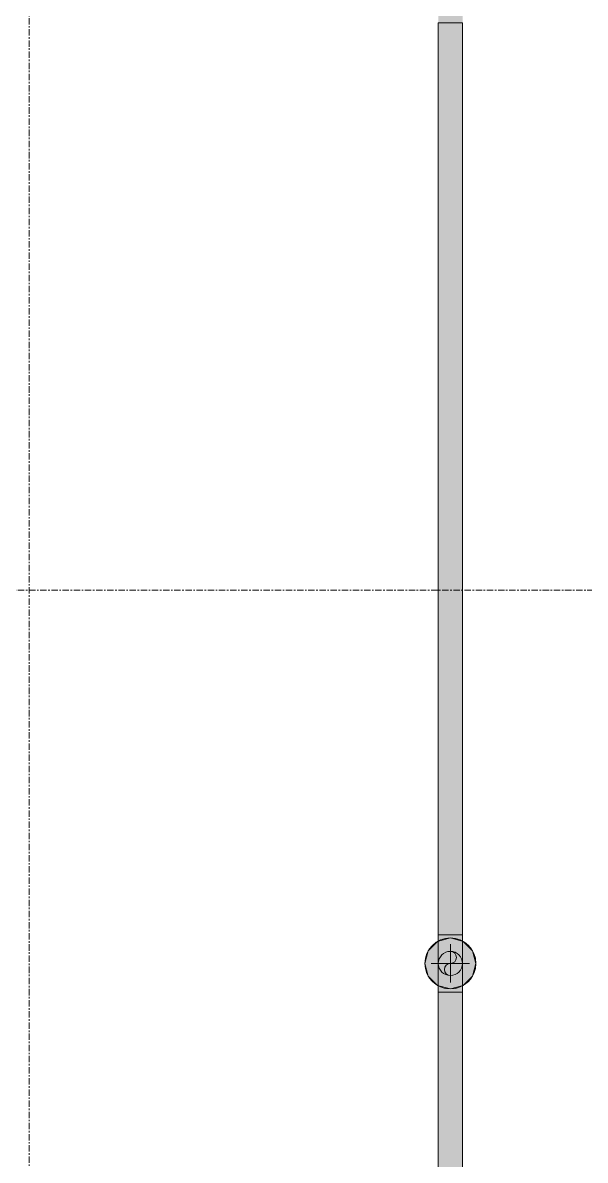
# Model space of a CAD drawing. Header units: inches. Extents: x -3679 to 241, y -496 to 1784.
# Drawn here: x -2941.5 to -2897.4, y 1072.3 to 1161.5 of the extents above; entities that cross this region are included whole.
import ezdxf

# ---------------------------------------------------------------- set-up
doc = ezdxf.new("R2010")
doc.units = ezdxf.units.IN
doc.header["$MEASUREMENT"] = 0
doc.linetypes.add('Grid Line', pattern=[0.875, 0.5, -0.125, 0.125, -0.125])
for name, color, linetype, lineweight in [('A-ANNO-NOTE', 250, 'Continuous', 9), ('P-PIPE', 1, 'Continuous', 9), ('P-PIPE-CNTR', 1, 'Continuous', 9), ('S-GRID', 8, 'Continuous', 9)]:
    doc.layers.add(name, color=color, linetype=linetype, lineweight=lineweight)

msp = doc.modelspace()

# ---------------------------------------------------------------- hatches: boundary and pattern name
at = {"layer": 'A-ANNO-NOTE'}
h = msp.add_hatch(color=256, dxfattribs=at)
edge = h.paths.add_edge_path(flags=0)
edge.add_arc((-2908, 1087.743), 2, 0, 360)
msp.add_hatch(color=256, dxfattribs=at).paths.add_polyline_path([(-2908, 1085.743), (-2907, 1086.011), (-2906.268, 1086.743), (-2906, 1087.743), (-2906.268, 1088.743), (-2907, 1089.475), (-2908, 1089.743), (-2909, 1089.475), (-2909.732, 1088.743), (-2910, 1087.743), (-2909.732, 1086.743), (-2909, 1086.011)], flags=0)
at = {"layer": 'P-PIPE'}
h = msp.add_hatch(color=256, dxfattribs=at)
h.paths.add_polyline_path([(-2908, 1161.495), (-2908.006, 1162.793), (-2908.253, 1162.826), (-2908.477, 1162.921), (-2908.674, 1163.073), (-2908.841, 1163.309), (-2908.879, 1163.381), (-2908.933, 1163.56), (-2908.951, 1163.74), (-2908.951, 1161.499), (-2908.475, 1161.495), (-2908.246, 1161.495)], flags=0)
h.paths.add_polyline_path([(-2908.951, 1163.743), (-2908.918, 1163.991), (-2908.788, 1164.275), (-2908.655, 1164.432), (-2908.442, 1164.58), (-2908.244, 1164.661), (-2908, 1164.694), (-2908, 1165.983), (-2908.951, 1165.987), (-2908.951, 1163.909)], flags=0)
h = msp.add_hatch(color=256, dxfattribs=at)
h.paths.add_polyline_path([(-2907.049, 1163.743), (-2907.049, 1165.987), (-2907.525, 1165.983), (-2908, 1165.983), (-2907.994, 1164.693), (-2907.746, 1164.659), (-2907.523, 1164.565), (-2907.326, 1164.414), (-2907.159, 1164.176), (-2907.121, 1164.104), (-2907.067, 1163.925), (-2907.05, 1163.751)], flags=0)
h.paths.add_polyline_path([(-2908, 1161.495), (-2907.049, 1161.499), (-2907.05, 1163.734), (-2907.082, 1163.495), (-2907.213, 1163.21), (-2907.346, 1163.053), (-2907.539, 1162.913), (-2907.754, 1162.824), (-2908, 1162.792), (-2908, 1162.682)], flags=0)
for points in [[(-2908, 1089.983), (-2908, 1161.495), (-2908.95, 1161.498), (-2908.95, 1089.987), (-2908.473, 1089.983), (-2908.246, 1089.983)], [(-2908, 1089.983), (-2907.05, 1089.987), (-2907.05, 1161.499), (-2907.525, 1161.495), (-2908, 1161.495), (-2908, 1090.881)], [(-2908, 1086.793), (-2907.754, 1086.825), (-2907.525, 1086.92), (-2907.328, 1087.071), (-2907.177, 1087.268), (-2907.082, 1087.497), (-2907.05, 1087.743), (-2907.082, 1087.989), (-2907.177, 1088.218), (-2907.328, 1088.415), (-2907.525, 1088.566), (-2907.754, 1088.66), (-2908, 1088.693), (-2908.246, 1088.66), (-2908.475, 1088.566), (-2908.672, 1088.415), (-2908.823, 1088.218), (-2908.918, 1087.989), (-2908.95, 1087.743), (-2908.918, 1087.497), (-2908.823, 1087.268), (-2908.672, 1087.071), (-2908.475, 1086.92), (-2908.246, 1086.825)], [(-2908, 977.983), (-2907.05, 977.987), (-2907.05, 1085.499), (-2907.525, 1085.495), (-2908, 1085.495), (-2908, 984.875)]]:
    msp.add_hatch(color=256, dxfattribs=at).paths.add_polyline_path(points, flags=0)
h = msp.add_hatch(color=256, dxfattribs=at)
h.paths.add_polyline_path([(-2908, 1085.495), (-2908.006, 1086.793), (-2908.253, 1086.826), (-2908.477, 1086.921), (-2908.674, 1087.073), (-2908.841, 1087.309), (-2908.879, 1087.381), (-2908.933, 1087.56), (-2908.951, 1087.74), (-2908.951, 1085.499), (-2908.475, 1085.495), (-2908.246, 1085.495)], flags=0)
h.paths.add_polyline_path([(-2908.951, 1087.743), (-2908.918, 1087.991), (-2908.788, 1088.275), (-2908.655, 1088.432), (-2908.442, 1088.58), (-2908.244, 1088.661), (-2908, 1088.694), (-2908, 1089.983), (-2908.951, 1089.987), (-2908.951, 1087.909)], flags=0)
h = msp.add_hatch(color=256, dxfattribs=at)
h.paths.add_polyline_path([(-2907.049, 1087.743), (-2907.049, 1089.987), (-2907.525, 1089.983), (-2908, 1089.983), (-2907.994, 1088.693), (-2907.746, 1088.659), (-2907.523, 1088.565), (-2907.326, 1088.414), (-2907.159, 1088.176), (-2907.121, 1088.104), (-2907.067, 1087.925), (-2907.05, 1087.751)], flags=0)
h.paths.add_polyline_path([(-2908, 1085.495), (-2907.049, 1085.499), (-2907.05, 1087.734), (-2907.082, 1087.495), (-2907.213, 1087.21), (-2907.346, 1087.053), (-2907.539, 1086.913), (-2907.754, 1086.824), (-2908, 1086.792), (-2908, 1086.682)], flags=0)
h = msp.add_hatch(color=256, dxfattribs=at)
h.paths.add_polyline_path([(-2908, 1086.792), (-2907.751, 1086.826), (-2907.523, 1086.921), (-2907.326, 1087.073), (-2907.175, 1087.27), (-2907.081, 1087.499), (-2907.05, 1087.749), (-2907.082, 1087.991), (-2907.178, 1088.221), (-2907.329, 1088.416), (-2907.527, 1088.567), (-2907.756, 1088.661), (-2908.006, 1088.693), (-2908.248, 1088.66), (-2908.478, 1088.564), (-2908.673, 1088.414), (-2908.824, 1088.215), (-2908.919, 1087.986), (-2908.95, 1087.737), (-2908.917, 1087.494), (-2908.822, 1087.265), (-2908.67, 1087.069), (-2908.473, 1086.918), (-2908.243, 1086.824), (-2908, 1086.792)], flags=0)
h.paths.add_polyline_path([(-2908, 1086.793), (-2908.251, 1086.827), (-2908.475, 1086.92), (-2908.675, 1087.076), (-2908.823, 1087.268), (-2908.918, 1087.503), (-2908.95, 1087.743), (-2908.915, 1087.994), (-2908.823, 1088.218), (-2908.667, 1088.418), (-2908.475, 1088.566), (-2908.24, 1088.661), (-2908, 1088.693), (-2907.749, 1088.658), (-2907.525, 1088.566), (-2907.325, 1088.41), (-2907.177, 1088.218), (-2907.082, 1087.989), (-2907.05, 1087.74), (-2907.085, 1087.491), (-2907.177, 1087.268), (-2907.328, 1087.071), (-2907.526, 1086.92), (-2907.756, 1086.825)], flags=0)
h = msp.add_hatch(color=256, dxfattribs=at)
h.paths.add_polyline_path([(-2908.672, 977.984), (-2908.672, 977.985), (-2908.672, 984.875)], flags=0)
h.paths.add_polyline_path([(-2908, 977.983), (-2908, 1085.495), (-2908.95, 1085.498), (-2908.95, 977.987), (-2908.473, 977.983), (-2908.246, 977.983)], flags=0)

# ---------------------------------------------------------------- linework, layer by layer
at = {"layer": 'A-ANNO-NOTE'}
for p, q in [((-2909, 1089.475), (-2909.732, 1088.743)), ((-2908, 1089.743), (-2909, 1089.475)), ((-2907, 1089.475), (-2908, 1089.743)), ((-2906.268, 1088.743), (-2907, 1089.475)), ((-2909.732, 1088.743), (-2910, 1087.743)), ((-2906, 1087.743), (-2906.268, 1088.743)), ((-2910, 1087.743), (-2909.732, 1086.743)), ((-2906.268, 1086.743), (-2906, 1087.743)), ((-2909.732, 1086.743), (-2909, 1086.011)), ((-2907, 1086.011), (-2906.268, 1086.743)), ((-2909, 1086.011), (-2908, 1085.743)), ((-2908, 1085.743), (-2907, 1086.011))]:
    msp.add_line(p, q, dxfattribs=at)
msp.add_circle((-2908, 1087.743), 2, dxfattribs=at)
at = {"layer": 'P-PIPE'}
for p, q in [((-2908.95, 1161.499), (-2908.95, 1089.987)), ((-2907.05, 1089.987), (-2907.05, 1161.499)), ((-2908.951, 1089.987), (-2908.951, 1085.499)), ((-2907.049, 1085.499), (-2907.049, 1089.987)), ((-2908.95, 1085.499), (-2908.95, 977.987)), ((-2907.05, 977.987), (-2907.05, 1085.499))]:
    msp.add_line(p, q, dxfattribs=at)
for centre, radius, start, end in [((-2908, 1087.743), 0.95, 0, 180), ((-2908, 1088.218), 0.475, 270, 90), ((-2908, 1087.743), 0.95, 180, 0), ((-2908, 1087.268), 0.475, 90, 270)]:
    msp.add_arc(centre, radius, start, end, dxfattribs=at)
for centre, major_axis, start_param, end_param in [((-2908, 1161.499), (0.951, 0), 3.141593, 4.712389), ((-2908, 1161.499), (0.95, 0), 3.665191, 3.926025), ((-2908, 1161.499), (0.95, 0), 3.926991, 4.188266), ((-2908, 1161.499), (0.95, 0), 4.18879, 4.450357), ((-2908, 1161.499), (0.95, 0), 4.45059, 4.712389), ((-2908, 1161.499), (0.951, 0), 4.712389, 6.283185), ((-2908, 1161.499), (0.95, 0), 4.712389, 4.974188), ((-2908, 1161.499), (0.95, 0), 4.974421, 5.235988), ((-2908, 1161.499), (0.95, 0), 5.236512, 5.497787), ((-2908, 1161.499), (0.95, 0), 5.498753, 5.759587), ((-2908, 1089.987), (0.951, 0), 3.141593, 3.403392), ((-2908, 1089.987), (0.951, 0), 3.405488, 3.665191), ((-2908, 1089.987), (0.951, 0), 3.666373, 3.926991), ((-2908, 1089.987), (0.95, 0), 3.665191, 3.926025), ((-2908, 1089.987), (0.951, 0), 3.927731, 4.18879), ((-2908, 1089.987), (0.95, 0), 3.926991, 4.188266), ((-2908, 1089.987), (0.951, 0), 4.18924, 4.45059), ((-2908, 1089.987), (0.95, 0), 4.18879, 4.450357), ((-2908, 1089.987), (0.951, 0), 4.450806, 4.712389), ((-2908, 1089.987), (0.95, 0), 4.45059, 4.712389), ((-2908, 1089.987), (0.951, 0), 4.712389, 4.973972), ((-2908, 1089.987), (0.95, 0), 4.712389, 4.974188), ((-2908, 1089.987), (0.951, 0), 4.974188, 5.235538), ((-2908, 1089.987), (0.95, 0), 4.974421, 5.235988), ((-2908, 1089.987), (0.951, 0), 5.235988, 5.497047), ((-2908, 1089.987), (0.95, 0), 5.236512, 5.497787), ((-2908, 1089.987), (0.951, 0), 5.497787, 5.758405), ((-2908, 1089.987), (0.95, 0), 5.498753, 5.759587), ((-2908, 1089.987), (0.951, 0), 5.759587, 6.01929), ((-2908, 1089.987), (0.951, 0), 6.021386, 6.283185), ((-2908, 1085.499), (0.951, 0), 3.141593, 4.712389), ((-2908, 1085.499), (0.95, 0), 3.665191, 3.926025), ((-2908, 1085.499), (0.95, 0), 3.926991, 4.188266), ((-2908, 1085.499), (0.95, 0), 4.18879, 4.450357), ((-2908, 1085.499), (0.95, 0), 4.45059, 4.712389), ((-2908, 1085.499), (0.951, 0), 4.712389, 6.283185), ((-2908, 1085.499), (0.95, 0), 4.712389, 4.974188), ((-2908, 1085.499), (0.95, 0), 4.974421, 5.235988), ((-2908, 1085.499), (0.95, 0), 5.236512, 5.497787), ((-2908, 1085.499), (0.95, 0), 5.498753, 5.759587)]:
    msp.add_ellipse(centre, major_axis=major_axis, ratio=0.004167, start_param=start_param, end_param=end_param, dxfattribs=at)
at = {"layer": 'P-PIPE-CNTR'}
for p, q in [((-2908, 1086.243), (-2908, 1089.243)), ((-2909.5, 1087.743), (-2906.5, 1087.743))]:
    msp.add_line(p, q, dxfattribs=at)
at = {"layer": 'S-GRID', "linetype": 'Grid Line'}
for p, q in [((-2941, 1771.743), (-2941, -484.257)), ((-3666.394, 1117), (228, 1117))]:
    msp.add_line(p, q, dxfattribs=at)

doc.saveas('drawing.dxf')
